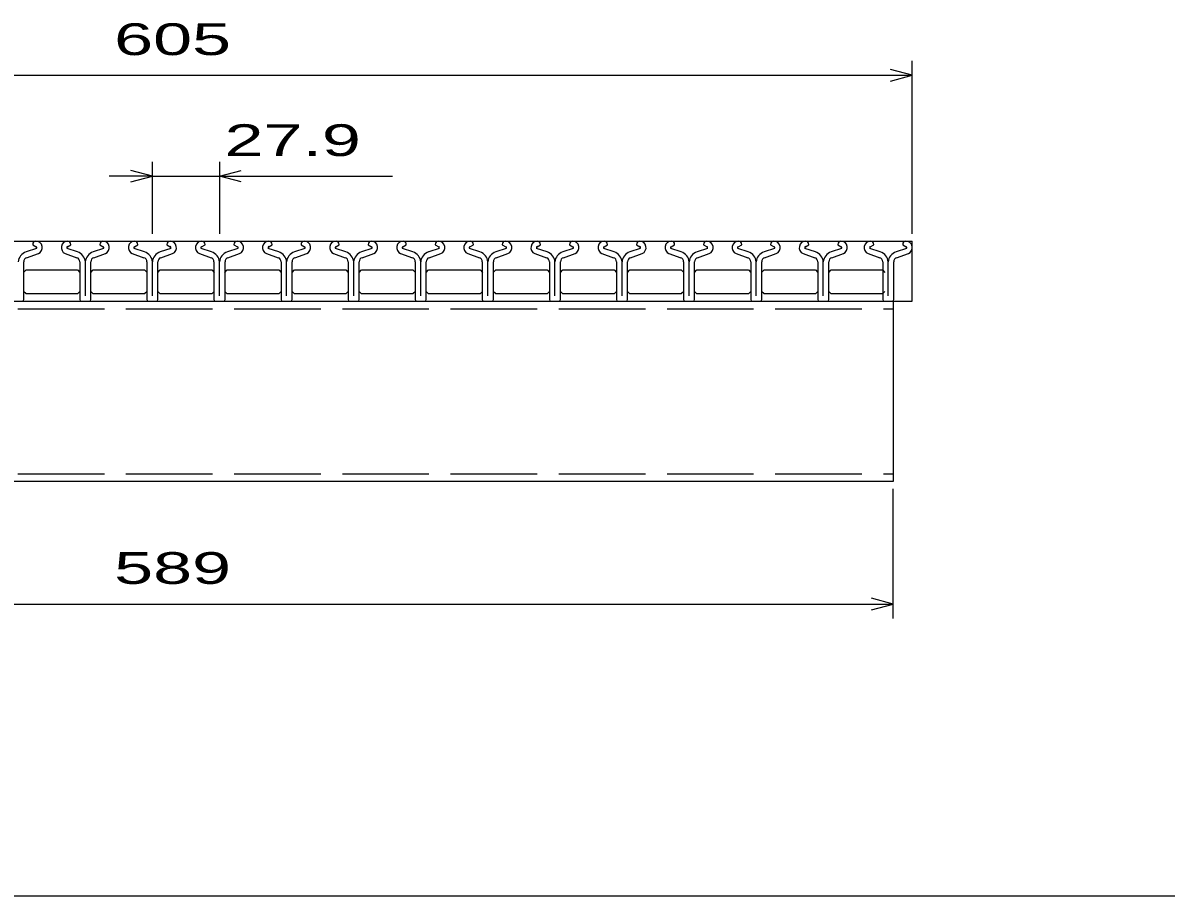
# Model space of a CAD drawing. Units: millimetres, scale not verified. Extents: x -1092 to 1042, y -770 to 629.
# Drawn here: x -617 to -141.5, y -690.9 to -327.6 of the extents above; entities that cross this region are included whole.
import ezdxf
from ezdxf.enums import TextEntityAlignment as Align

# ---------------------------------------------------------------- set-up
doc = ezdxf.new("R2010")
doc.units = ezdxf.units.MM
doc.header["$LTSCALE"] = 6
doc.linetypes.add('DASHED', pattern=[7.5, 6, -1.5])
for name, color, linetype, lineweight in [('CADPAC_LAYER_0000', 150, 'Continuous', 25), ('CADPAC_LAYER_0016', 3, 'Continuous', 25), ('CADPAC_LAYER_0022', 2, 'Continuous', 25)]:
    doc.layers.add(name, color=color, linetype=linetype, lineweight=lineweight)
doc.styles.add('ベクトル', font='')
doc.styles.get('ベクトル').set_extended_font_data('ベクトル')

msp = doc.modelspace()

# ---------------------------------------------------------------- linework, layer by layer
at = {"layer": 'CADPAC_LAYER_0000'}
msp.add_line((1041.6, -690.9), (-1034.4, -690.9), dxfattribs=at)
at = {"layer": 'CADPAC_LAYER_0016'}
for p, q in [((-852.1, -418.4), (-247.1, -418.4)), ((-611.302, -421.408), (-615.622, -422.928)), ((-612.901, -419.783), (-612.901, -420.013)), ((-612.901, -420.013), (-611.461, -420.713)), ((-594.299, -422.928), (-598.619, -421.408)), ((-598.46, -420.713), (-597.02, -420.013)), ((-597.02, -420.013), (-597.02, -419.783)), ((-583.402, -421.408), (-587.722, -422.928)), ((-585.001, -419.783), (-585.001, -420.013)), ((-585.001, -420.013), (-583.561, -420.713)), ((-566.399, -422.928), (-570.719, -421.408)), ((-570.56, -420.713), (-569.12, -420.013)), ((-569.12, -420.013), (-569.12, -419.783)), ((-555.502, -421.408), (-559.822, -422.928)), ((-557.101, -419.783), (-557.101, -420.013)), ((-557.101, -420.013), (-555.661, -420.713)), ((-538.499, -422.928), (-542.819, -421.408)), ((-542.66, -420.713), (-541.22, -420.013)), ((-541.22, -420.013), (-541.22, -419.783)), ((-527.602, -421.408), (-531.922, -422.928)), ((-529.201, -419.783), (-529.201, -420.013)), ((-529.201, -420.013), (-527.761, -420.713)), ((-510.599, -422.928), (-514.919, -421.408)), ((-514.76, -420.713), (-513.32, -420.013)), ((-513.32, -420.013), (-513.32, -419.783)), ((-499.702, -421.408), (-504.022, -422.928)), ((-501.301, -419.783), (-501.301, -420.013)), ((-501.301, -420.013), (-499.861, -420.713)), ((-482.699, -422.928), (-487.019, -421.408)), ((-486.86, -420.713), (-485.42, -420.013)), ((-485.42, -420.013), (-485.42, -419.783)), ((-471.802, -421.408), (-476.122, -422.928)), ((-473.401, -419.783), (-473.401, -420.013)), ((-473.401, -420.013), (-471.961, -420.713)), ((-454.799, -422.928), (-459.119, -421.408)), ((-458.96, -420.713), (-457.52, -420.013)), ((-457.52, -420.013), (-457.52, -419.783)), ((-443.902, -421.408), (-448.222, -422.928)), ((-445.501, -419.783), (-445.501, -420.013)), ((-445.501, -420.013), (-444.061, -420.713)), ((-426.899, -422.928), (-431.219, -421.408)), ((-431.06, -420.713), (-429.62, -420.013)), ((-429.62, -420.013), (-429.62, -419.783)), ((-416.002, -421.408), (-420.322, -422.928)), ((-417.601, -419.783), (-417.601, -420.013)), ((-417.601, -420.013), (-416.161, -420.713)), ((-398.999, -422.928), (-403.319, -421.408)), ((-403.16, -420.713), (-401.72, -420.013)), ((-401.72, -420.013), (-401.72, -419.783)), ((-388.102, -421.408), (-392.422, -422.928)), ((-389.701, -419.783), (-389.701, -420.013)), ((-389.701, -420.013), (-388.261, -420.713)), ((-371.099, -422.928), (-375.419, -421.408)), ((-375.26, -420.713), (-373.82, -420.013)), ((-373.82, -420.013), (-373.82, -419.783)), ((-360.202, -421.408), (-364.522, -422.928)), ((-361.801, -419.783), (-361.801, -420.013)), ((-361.801, -420.013), (-360.361, -420.713)), ((-343.199, -422.928), (-347.519, -421.408)), ((-347.36, -420.713), (-345.92, -420.013)), ((-345.92, -420.013), (-345.92, -419.783)), ((-332.302, -421.408), (-336.622, -422.928)), ((-333.901, -419.783), (-333.901, -420.013)), ((-333.901, -420.013), (-332.461, -420.713)), ((-315.299, -422.928), (-319.619, -421.408)), ((-319.46, -420.713), (-318.02, -420.013)), ((-318.02, -420.013), (-318.02, -419.783)), ((-304.402, -421.408), (-308.722, -422.928)), ((-306.001, -419.783), (-306.001, -420.013)), ((-306.001, -420.013), (-304.561, -420.713)), ((-287.399, -422.928), (-291.719, -421.408)), ((-291.56, -420.713), (-290.12, -420.013)), ((-290.12, -420.013), (-290.12, -419.783)), ((-276.502, -421.408), (-280.822, -422.928)), ((-278.101, -419.783), (-278.101, -420.013)), ((-278.101, -420.013), (-276.661, -420.713)), ((-260.399, -422.928), (-264.719, -421.408)), ((-264.56, -420.713), (-263.12, -420.013)), ((-263.12, -420.013), (-263.12, -419.783)), ((-249.502, -421.408), (-253.822, -422.928)), ((-251.101, -419.783), (-251.101, -420.013)), ((-251.101, -420.013), (-249.661, -420.713)), ((-247.1, -443.4), (-247.1, -418.4)), ((-616.61, -442.712), (-616.61, -426.992)), ((-615.412, -425.289), (-610.542, -423.579)), ((-599.379, -423.579), (-594.509, -425.289)), ((-593.31, -426.992), (-593.31, -442.712)), ((-591, -441.11), (-591, -427.04)), ((-588.71, -442.712), (-588.71, -426.992)), ((-587.512, -425.289), (-582.642, -423.579)), ((-571.479, -423.579), (-566.609, -425.289)), ((-565.41, -426.992), (-565.41, -442.712)), ((-563.1, -441.11), (-563.1, -427.04)), ((-560.81, -442.712), (-560.81, -426.992)), ((-559.612, -425.289), (-554.742, -423.579)), ((-543.579, -423.579), (-538.709, -425.289)), ((-537.51, -426.992), (-537.51, -442.712)), ((-535.2, -441.11), (-535.2, -427.04)), ((-532.91, -442.712), (-532.91, -426.992)), ((-531.712, -425.289), (-526.842, -423.579)), ((-515.679, -423.579), (-510.809, -425.289)), ((-509.61, -426.992), (-509.61, -442.712)), ((-507.3, -441.11), (-507.3, -427.04)), ((-505.01, -442.712), (-505.01, -426.992)), ((-503.812, -425.289), (-498.942, -423.579)), ((-487.779, -423.579), (-482.909, -425.289)), ((-481.71, -426.992), (-481.71, -442.712)), ((-479.4, -441.11), (-479.4, -427.04)), ((-477.11, -442.712), (-477.11, -426.992)), ((-475.912, -425.289), (-471.042, -423.579)), ((-459.879, -423.579), (-455.009, -425.289)), ((-453.81, -426.992), (-453.81, -442.712)), ((-451.5, -441.11), (-451.5, -427.04)), ((-449.21, -442.712), (-449.21, -426.992)), ((-448.012, -425.289), (-443.142, -423.579)), ((-431.979, -423.579), (-427.109, -425.289)), ((-425.91, -426.992), (-425.91, -442.712)), ((-423.6, -441.11), (-423.6, -427.04)), ((-421.31, -442.712), (-421.31, -426.992)), ((-420.112, -425.289), (-415.242, -423.579)), ((-404.079, -423.579), (-399.209, -425.289)), ((-398.01, -426.992), (-398.01, -442.712)), ((-395.7, -441.11), (-395.7, -427.04)), ((-393.41, -442.712), (-393.41, -426.992)), ((-392.212, -425.289), (-387.342, -423.579)), ((-376.179, -423.579), (-371.309, -425.289)), ((-370.11, -426.992), (-370.11, -442.712)), ((-367.8, -441.11), (-367.8, -427.04)), ((-365.51, -442.712), (-365.51, -426.992)), ((-364.312, -425.289), (-359.442, -423.579)), ((-348.279, -423.579), (-343.409, -425.289)), ((-342.21, -426.992), (-342.21, -442.712)), ((-339.9, -441.11), (-339.9, -427.04)), ((-337.61, -442.712), (-337.61, -426.992)), ((-336.412, -425.289), (-331.542, -423.579)), ((-320.379, -423.579), (-315.509, -425.289)), ((-314.31, -426.992), (-314.31, -442.712)), ((-312, -441.11), (-312, -427.04)), ((-309.71, -442.712), (-309.71, -426.992)), ((-308.512, -425.289), (-303.642, -423.579)), ((-292.479, -423.579), (-287.609, -425.289)), ((-286.41, -426.992), (-286.41, -442.712)), ((-284.1, -441.11), (-284.1, -427.04)), ((-281.81, -442.712), (-281.81, -426.992)), ((-280.612, -425.289), (-275.742, -423.579)), ((-265.479, -423.579), (-260.609, -425.289)), ((-259.41, -426.992), (-259.41, -442.712)), ((-257.1, -441.11), (-257.1, -427.04)), ((-254.81, -442.712), (-254.81, -426.992)), ((-253.612, -425.289), (-248.742, -423.579)), ((-616.65, -431.4), (-615.65, -430.4)), ((-615.65, -430.4), (-594.25, -430.4)), ((-594.25, -430.4), (-593.25, -431.4)), ((-588.75, -431.4), (-587.75, -430.4)), ((-587.75, -430.4), (-566.35, -430.4)), ((-566.35, -430.4), (-565.35, -431.4)), ((-560.85, -431.4), (-559.85, -430.4)), ((-559.85, -430.4), (-538.45, -430.4)), ((-538.45, -430.4), (-537.45, -431.4)), ((-532.95, -431.4), (-531.95, -430.4)), ((-531.95, -430.4), (-510.55, -430.4)), ((-510.55, -430.4), (-509.55, -431.4)), ((-505.05, -431.4), (-504.05, -430.4)), ((-504.05, -430.4), (-482.65, -430.4)), ((-482.65, -430.4), (-481.65, -431.4)), ((-477.15, -431.4), (-476.15, -430.4)), ((-476.15, -430.4), (-454.75, -430.4)), ((-454.75, -430.4), (-453.75, -431.4)), ((-449.25, -431.4), (-448.25, -430.4)), ((-448.25, -430.4), (-426.85, -430.4)), ((-426.85, -430.4), (-425.85, -431.4)), ((-421.35, -431.4), (-420.35, -430.4)), ((-420.35, -430.4), (-398.95, -430.4)), ((-398.95, -430.4), (-397.95, -431.4)), ((-393.45, -431.4), (-392.45, -430.4)), ((-392.45, -430.4), (-371.05, -430.4)), ((-371.05, -430.4), (-370.05, -431.4)), ((-365.55, -431.4), (-364.55, -430.4)), ((-364.55, -430.4), (-343.15, -430.4)), ((-343.15, -430.4), (-342.15, -431.4)), ((-337.65, -431.4), (-336.65, -430.4)), ((-336.65, -430.4), (-315.25, -430.4)), ((-315.25, -430.4), (-314.25, -431.4)), ((-309.75, -431.4), (-308.75, -430.4)), ((-308.75, -430.4), (-287.35, -430.4)), ((-287.35, -430.4), (-286.35, -431.4)), ((-281.85, -431.4), (-280.85, -430.4)), ((-280.85, -430.4), (-259.45, -430.4)), ((-259.45, -430.4), (-258.45, -431.4)), ((-615.65, -440.4), (-616.65, -439.4)), ((-594.25, -440.4), (-615.65, -440.4)), ((-593.25, -439.4), (-594.25, -440.4)), ((-587.75, -440.4), (-588.75, -439.4)), ((-566.35, -440.4), (-587.75, -440.4)), ((-565.35, -439.4), (-566.35, -440.4)), ((-559.85, -440.4), (-560.85, -439.4)), ((-538.45, -440.4), (-559.85, -440.4)), ((-537.45, -439.4), (-538.45, -440.4)), ((-531.95, -440.4), (-532.95, -439.4)), ((-510.55, -440.4), (-531.95, -440.4)), ((-509.55, -439.4), (-510.55, -440.4)), ((-504.05, -440.4), (-505.05, -439.4)), ((-482.65, -440.4), (-504.05, -440.4)), ((-481.65, -439.4), (-482.65, -440.4)), ((-476.15, -440.4), (-477.15, -439.4)), ((-454.75, -440.4), (-476.15, -440.4)), ((-453.75, -439.4), (-454.75, -440.4)), ((-448.25, -440.4), (-449.25, -439.4)), ((-426.85, -440.4), (-448.25, -440.4)), ((-425.85, -439.4), (-426.85, -440.4)), ((-420.35, -440.4), (-421.35, -439.4)), ((-398.95, -440.4), (-420.35, -440.4)), ((-397.95, -439.4), (-398.95, -440.4)), ((-392.45, -440.4), (-393.45, -439.4)), ((-371.05, -440.4), (-392.45, -440.4)), ((-370.05, -439.4), (-371.05, -440.4)), ((-364.55, -440.4), (-365.55, -439.4)), ((-343.15, -440.4), (-364.55, -440.4)), ((-342.15, -439.4), (-343.15, -440.4)), ((-336.65, -440.4), (-337.65, -439.4)), ((-315.25, -440.4), (-336.65, -440.4)), ((-314.25, -439.4), (-315.25, -440.4)), ((-308.75, -440.4), (-309.75, -439.4)), ((-287.35, -440.4), (-308.75, -440.4)), ((-286.35, -439.4), (-287.35, -440.4)), ((-280.85, -440.4), (-281.85, -439.4)), ((-259.45, -440.4), (-280.85, -440.4)), ((-258.45, -439.4), (-259.45, -440.4)), ((-852.1, -443.4), (-247.1, -443.4)), ((-844.1, -443.4), (-255.1, -443.4)), ((-592.61, -443.412), (-589.41, -443.412)), ((-564.71, -443.412), (-561.51, -443.412)), ((-536.81, -443.412), (-533.61, -443.412)), ((-508.91, -443.412), (-505.71, -443.412)), ((-481.01, -443.412), (-477.81, -443.412)), ((-453.11, -443.412), (-449.91, -443.412)), ((-425.21, -443.412), (-422.01, -443.412)), ((-397.31, -443.412), (-394.11, -443.412)), ((-369.41, -443.412), (-366.21, -443.412)), ((-341.51, -443.412), (-338.31, -443.412)), ((-313.61, -443.412), (-310.41, -443.412)), ((-285.71, -443.412), (-282.51, -443.412)), ((-258.71, -443.412), (-255.51, -443.412)), ((-255.1, -443.4), (-255.1, -518.4)), ((-255.1, -518.4), (-844.1, -518.4))]:
    msp.add_line(p, q, dxfattribs=at)
at = {"layer": 'CADPAC_LAYER_0016', "linetype": 'DASHED'}
for p, q in [((-844.1, -446.6), (-255.1, -446.6)), ((-844.1, -515.2), (-255.1, -515.2))]:
    msp.add_line(p, q, dxfattribs=at)
at = {"layer": 'CADPAC_LAYER_0016'}
for centre, radius, start, end in [((-614.331, -427.343), 4.6, 106.3, 176.22), ((-611.452, -419.846), 1.45, 94.45, 177.5), ((-611.611, -421.1), 2.7, 293.32, 89.02002), ((-611.626, -421.116), 0.44, 317.67, 68.08999), ((-598.31, -421.1), 2.7, 90.98, 246.68), ((-598.295, -421.116), 0.44, 111.91, 222.33), ((-598.469, -419.846), 1.45, 2.5, 85.55), ((-595.59, -427.343), 4.6, 3.78, 73.7), ((-586.431, -427.343), 4.6, 106.3, 176.22), ((-583.552, -419.846), 1.45, 94.45, 177.5), ((-583.711, -421.1), 2.7, 293.32, 89.02002), ((-583.726, -421.116), 0.44, 317.67, 68.08999), ((-570.41, -421.1), 2.7, 90.98, 246.68), ((-570.395, -421.116), 0.44, 111.91, 222.33), ((-570.569, -419.846), 1.45, 2.5, 85.55), ((-567.69, -427.343), 4.6, 3.78, 73.7), ((-558.531, -427.343), 4.6, 106.3, 176.22), ((-555.652, -419.846), 1.45, 94.45, 177.5), ((-555.811, -421.1), 2.7, 293.32, 89.02002), ((-555.826, -421.116), 0.44, 317.67, 68.08999), ((-542.51, -421.1), 2.7, 90.98, 246.68), ((-542.495, -421.116), 0.44, 111.91, 222.33), ((-542.669, -419.846), 1.45, 2.5, 85.55), ((-539.79, -427.343), 4.6, 3.78, 73.7), ((-530.631, -427.343), 4.6, 106.3, 176.22), ((-527.752, -419.846), 1.45, 94.45, 177.5), ((-527.911, -421.1), 2.7, 293.32, 89.02002), ((-527.926, -421.116), 0.44, 317.67, 68.08999), ((-514.61, -421.1), 2.7, 90.98, 246.68), ((-514.595, -421.116), 0.44, 111.91, 222.33), ((-514.769, -419.846), 1.45, 2.5, 85.55), ((-511.89, -427.343), 4.6, 3.78, 73.7), ((-502.731, -427.343), 4.6, 106.3, 176.22), ((-499.852, -419.846), 1.45, 94.45, 177.5), ((-500.011, -421.1), 2.7, 293.32, 89.02002), ((-500.026, -421.116), 0.44, 317.67, 68.08999), ((-486.71, -421.1), 2.7, 90.98, 246.68), ((-486.695, -421.116), 0.44, 111.91, 222.33), ((-486.869, -419.846), 1.45, 2.5, 85.55), ((-483.99, -427.343), 4.6, 3.78, 73.7), ((-474.831, -427.343), 4.6, 106.3, 176.22), ((-471.952, -419.846), 1.45, 94.45, 177.5), ((-472.111, -421.1), 2.7, 293.32, 89.02002), ((-472.126, -421.116), 0.44, 317.67, 68.08999), ((-458.81, -421.1), 2.7, 90.98, 246.68), ((-458.795, -421.116), 0.44, 111.91, 222.33), ((-458.969, -419.846), 1.45, 2.5, 85.55), ((-456.09, -427.343), 4.6, 3.78, 73.7), ((-446.931, -427.343), 4.6, 106.3, 176.22), ((-444.052, -419.846), 1.45, 94.45, 177.5), ((-444.211, -421.1), 2.7, 293.32, 89.02002), ((-444.226, -421.116), 0.44, 317.67, 68.08999), ((-430.91, -421.1), 2.7, 90.98, 246.68), ((-430.895, -421.116), 0.44, 111.91, 222.33), ((-431.069, -419.846), 1.45, 2.5, 85.55), ((-428.19, -427.343), 4.6, 3.78, 73.7), ((-419.031, -427.343), 4.6, 106.3, 176.22), ((-416.152, -419.846), 1.45, 94.45, 177.5), ((-416.311, -421.1), 2.7, 293.32, 89.02002), ((-416.326, -421.116), 0.44, 317.67, 68.08999), ((-403.01, -421.1), 2.7, 90.98, 246.68), ((-402.995, -421.116), 0.44, 111.91, 222.33), ((-403.169, -419.846), 1.45, 2.5, 85.55), ((-400.29, -427.343), 4.6, 3.78, 73.7), ((-391.131, -427.343), 4.6, 106.3, 176.22), ((-388.252, -419.846), 1.45, 94.45, 177.5), ((-388.411, -421.1), 2.7, 293.32, 89.02002), ((-388.426, -421.116), 0.44, 317.67, 68.08999), ((-375.11, -421.1), 2.7, 90.98, 246.68), ((-375.095, -421.116), 0.44, 111.91, 222.33), ((-375.269, -419.846), 1.45, 2.5, 85.55), ((-372.39, -427.343), 4.6, 3.78, 73.7), ((-363.231, -427.343), 4.6, 106.3, 176.22), ((-360.352, -419.846), 1.45, 94.45, 177.5), ((-360.511, -421.1), 2.7, 293.32, 89.02002), ((-360.526, -421.116), 0.44, 317.67, 68.08999), ((-347.21, -421.1), 2.7, 90.98, 246.68), ((-347.195, -421.116), 0.44, 111.91, 222.33), ((-347.369, -419.846), 1.45, 2.5, 85.55), ((-344.49, -427.343), 4.6, 3.78, 73.7), ((-335.331, -427.343), 4.6, 106.3, 176.22), ((-332.452, -419.846), 1.45, 94.45, 177.5), ((-332.611, -421.1), 2.7, 293.32, 89.02002), ((-332.626, -421.116), 0.44, 317.67, 68.08999), ((-319.31, -421.1), 2.7, 90.98, 246.68), ((-319.295, -421.116), 0.44, 111.91, 222.33), ((-319.469, -419.846), 1.45, 2.5, 85.55), ((-316.59, -427.343), 4.6, 3.78, 73.7), ((-307.431, -427.343), 4.6, 106.3, 176.22), ((-304.552, -419.846), 1.45, 94.45, 177.5), ((-304.711, -421.1), 2.7, 293.32, 89.02002), ((-304.726, -421.116), 0.44, 317.67, 68.08999), ((-291.41, -421.1), 2.7, 90.98, 246.68), ((-291.395, -421.116), 0.44, 111.91, 222.33), ((-291.569, -419.846), 1.45, 2.5, 85.55), ((-288.69, -427.343), 4.6, 3.78, 73.7), ((-279.531, -427.343), 4.6, 106.3, 176.22), ((-276.652, -419.846), 1.45, 94.45, 177.5), ((-276.811, -421.1), 2.7, 293.32, 89.02002), ((-276.826, -421.116), 0.44, 317.67, 68.08999), ((-264.41, -421.1), 2.7, 90.98, 246.68), ((-264.395, -421.116), 0.44, 111.91, 222.33), ((-264.569, -419.846), 1.45, 2.5, 85.55), ((-261.69, -427.343), 4.6, 3.78, 73.7), ((-252.531, -427.343), 4.6, 106.3, 176.22), ((-249.652, -419.846), 1.45, 94.45, 177.5), ((-249.811, -421.1), 2.7, 293.32, 89.02002), ((-249.826, -421.116), 0.44, 317.67, 68.08999), ((-614.812, -426.989), 1.8, 109.42, 180), ((-595.109, -426.989), 1.8, 0, 70.58), ((-586.912, -426.989), 1.8, 109.42, 180), ((-567.209, -426.989), 1.8, 0, 70.58), ((-559.012, -426.989), 1.8, 109.42, 180), ((-539.309, -426.989), 1.8, 0, 70.58), ((-531.112, -426.989), 1.8, 109.42, 180), ((-511.409, -426.989), 1.8, 0, 70.58), ((-503.212, -426.989), 1.8, 109.42, 180), ((-483.509, -426.989), 1.8, 0, 70.58), ((-475.312, -426.989), 1.8, 109.42, 180), ((-455.609, -426.989), 1.8, 0, 70.58), ((-447.412, -426.989), 1.8, 109.42, 180), ((-427.709, -426.989), 1.8, 0, 70.58), ((-419.512, -426.989), 1.8, 109.42, 180), ((-399.809, -426.989), 1.8, 0, 70.58), ((-391.612, -426.989), 1.8, 109.42, 180), ((-371.909, -426.989), 1.8, 0, 70.58), ((-363.712, -426.989), 1.8, 109.42, 180), ((-344.009, -426.989), 1.8, 0, 70.58), ((-335.812, -426.989), 1.8, 109.42, 180), ((-316.109, -426.989), 1.8, 0, 70.58), ((-307.912, -426.989), 1.8, 109.42, 180), ((-288.209, -426.989), 1.8, 0, 70.58), ((-280.012, -426.989), 1.8, 109.42, 180), ((-261.209, -426.989), 1.8, 0, 70.58), ((-253.012, -426.989), 1.8, 109.42, 180), ((-617.31, -442.712), 0.7, 270, 0), ((-592.61, -442.712), 0.7, 180, 270), ((-589.41, -442.712), 0.7, 270, 0), ((-564.71, -442.712), 0.7, 180, 270), ((-561.51, -442.712), 0.7, 270, 0), ((-536.81, -442.712), 0.7, 180, 270), ((-533.61, -442.712), 0.7, 270, 0), ((-508.91, -442.712), 0.7, 180, 270), ((-505.71, -442.712), 0.7, 270, 0), ((-481.01, -442.712), 0.7, 180, 270), ((-477.81, -442.712), 0.7, 270, 0), ((-453.11, -442.712), 0.7, 180, 270), ((-449.91, -442.712), 0.7, 270, 0), ((-425.21, -442.712), 0.7, 180, 270), ((-422.01, -442.712), 0.7, 270, 0), ((-397.31, -442.712), 0.7, 180, 270), ((-394.11, -442.712), 0.7, 270, 0), ((-369.41, -442.712), 0.7, 180, 270), ((-366.21, -442.712), 0.7, 270, 0), ((-341.51, -442.712), 0.7, 180, 270), ((-338.31, -442.712), 0.7, 270, 0), ((-313.61, -442.712), 0.7, 180, 270), ((-310.41, -442.712), 0.7, 270, 0), ((-285.71, -442.712), 0.7, 180, 270), ((-282.51, -442.712), 0.7, 270, 0), ((-258.71, -442.712), 0.7, 180, 270), ((-255.51, -442.712), 0.7, 270, 0)]:
    msp.add_arc(centre, radius, start, end, dxfattribs=at)
at = {"layer": 'CADPAC_LAYER_0022', "color": 4}
for p, q in [((-247.102, -349.4), (-256.102, -347)), ((-247.102, -415.4), (-247.102, -343.4)), ((-852.1, -349.4), (-247.102, -349.4)), ((-256.102, -351.8), (-247.102, -349.4)), ((-563.1, -391.4), (-572.1, -389)), ((-563.1, -415.4), (-563.1, -385.4)), ((-535.2, -385.4), (-535.2, -415.4)), ((-535.2, -391.4), (-526.2, -389)), ((-563.1, -391.4), (-581.1, -391.4)), ((-572.1, -393.8), (-563.1, -391.4)), ((-563.1, -391.4), (-535.2, -391.4)), ((-526.2, -393.8), (-535.2, -391.4)), ((-535.2, -391.4), (-463.2, -391.4)), ((-255.1, -575.4), (-255.1, -521.4)), ((-844.1, -569.4), (-255.1, -569.4)), ((-255.1, -569.4), (-264.1, -567)), ((-264.1, -571.8), (-255.1, -569.4))]:
    msp.add_line(p, q, dxfattribs=at)

# ---------------------------------------------------------------- texts
at = {"layer": 'CADPAC_LAYER_0022', "style": 'ベクトル', "width": 1.65}
for s, p in [(' 605 ', (-587.1, -334.4)), (' 27.9 ', (-541.2, -376.4)), (' 589 ', (-587.1, -554.4))]:
    msp.add_text(s, height=13.2, dxfattribs=at).set_placement(p, align=Align.MIDDLE_LEFT)

doc.saveas('drawing.dxf')
